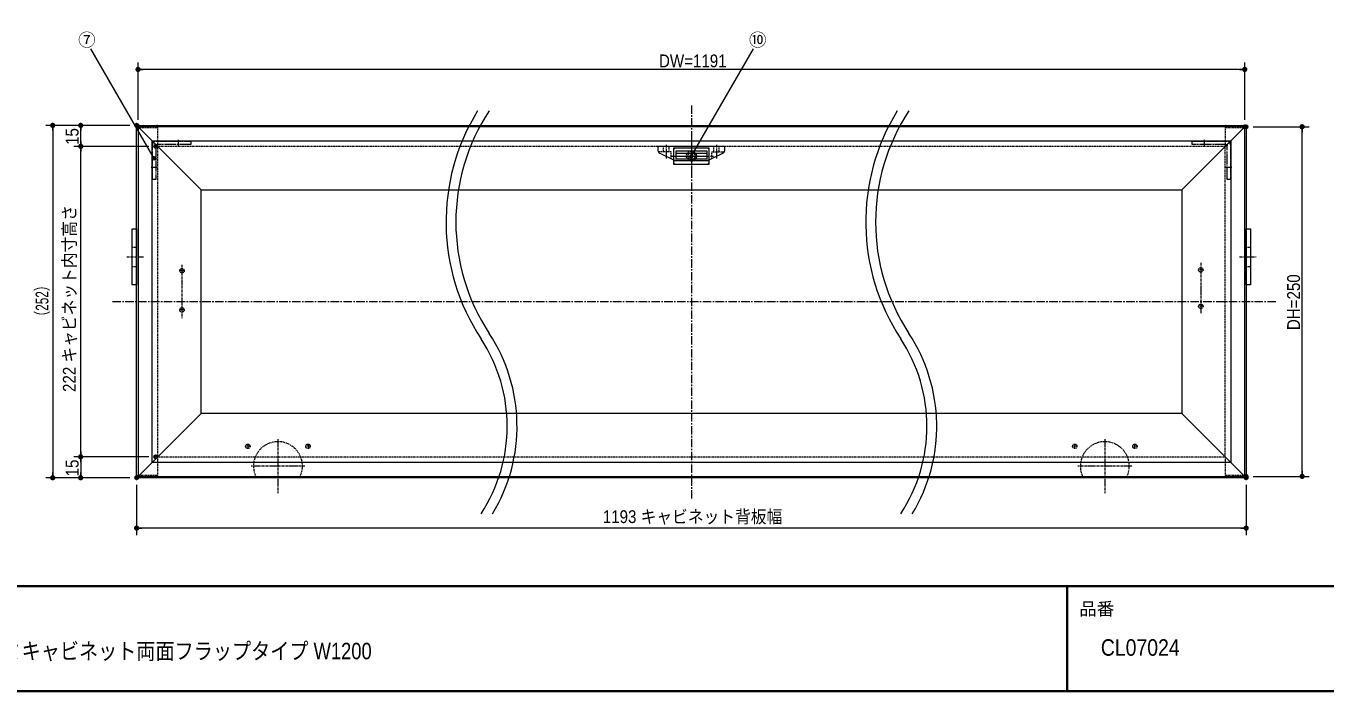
# Model space of a CAD drawing. Units: millimetres, scale not verified. Extents: x -1516 to 1516, y -761 to 761.
# Drawn here: x -916 to 13, y -692 to -217 of the extents above; entities that cross this region are included whole.
import ezdxf
from ezdxf.enums import TextEntityAlignment as Align

# ---------------------------------------------------------------- set-up
doc = ezdxf.new("R2010")
doc.units = ezdxf.units.MM
doc.header["$LTSCALE"] = 5
doc.header["$PDMODE"] = 32
doc.header["$PDSIZE"] = 2.5
for name, pattern in [('USER1', [9.172222, 5.997222, -1.058333, 1.058333, -1.058333]), ('USER2', [2.91, 1.76, -0.4, 0.35, -0.4]), ('USER3', [10.5, 8, -0.5, 0.5, -0.5, 0.5, -0.5]), ('USER4', [1.11, 0.71, -0.4])]:
    doc.linetypes.add(name, pattern=pattern)
for name, color, linetype, lineweight in [('0-0_3一般', 7, 'Continuous', 15), ('0-1_2寸法-3', 7, 'Continuous', 15), ('0-2_1図面枠', 7, 'Continuous', 20), ('0-3_2寸法-1', 7, 'Continuous', 15), ('0-4_0', 7, 'Continuous', 25)]:
    doc.layers.add(name, color=color, linetype=linetype, lineweight=lineweight)
doc.layers.add('0-5_Defpoints', color=7, linetype='Continuous')
doc.styles.add('ＭＳ Ｐゴシック', font='')
doc.styles.get('ＭＳ Ｐゴシック').set_extended_font_data('MS PGothic')

# ---------------------------------------------------------------- blocks, each defined once
blk = doc.blocks.new('グループ-10')
at = {"layer": '0-0_3一般', "linetype": 'USER3'}
for p, q in [((-1893.5, -1519.83), (-1893.5, -1508)), ((-1893.5, -1633), (-1893.5, -1519.83)), ((-1882, -1508), (-1883.6, -1506.4)), ((-1882, -1496.5), (-1757, -1496.5)), ((-1882, -1508), (-1877, -1508)), ((-1882, -1513), (-1882, -1508)), ((-1800, -1512.38), (-1800, -1491.88)), ((1822, -1496.5), (1947, -1496.5)), ((1865, -1491.88), (1865, -1512.38)), ((1942, -1508), (1947, -1508)), ((1948.6, -1506.4), (1947, -1508)), ((1947, -1508), (1947, -1513)), ((1958.5, -1508), (1958.5, -1519.83)), ((1958.5, -1519.83), (1958.5, -1633)), ((-1898.5, -1590), (-1877, -1590)), ((1942, -1590), (1963.5, -1590))]:
    blk.add_line(p, q, dxfattribs=at)
for points in [[(-1882, -1513), (-1882, -1633), (-1893.5, -1633)], [(-1757, -1496.5), (-1757, -1508), (-1877, -1508)], [(1942, -1508), (1822, -1508), (1822, -1496.5)], [(1958.5, -1633), (1947, -1633), (1947, -1513)]]:
    blk.add_lwpolyline(points, dxfattribs=at)
for centre, start, end in [((-1882, -1508), 90, 180), ((1947, -1508), 0, 90)]:
    blk.add_arc(centre, 11.5, start, end, dxfattribs=at)
blk = doc.blocks.new('グループ-11')
at = {"layer": '0-0_3一般', "linetype": 'USER2'}
for p, q in [((32.5, -1483.54), (32.5, -1596.04)), ((-57.5, -1509.5), (-57.5, -1558.4)), ((122.5, -1509.5), (122.5, -1558.4))]:
    blk.add_line(p, q, dxfattribs=at)
at = {"layer": '0-0_3一般'}
for p, q in [((152.5, -1515), (-87.5, -1515)), ((-87.5, -1515), (-87.5, -1526.69)), ((-22.5, -1531), (87.5, -1531)), ((-22.5, -1541), (-22.5, -1531)), ((87.5, -1531), (87.5, -1541)), ((152.5, -1526.69), (152.5, -1515)), ((-80.45, -1539.41), (-31.85, -1563.72)), ((-23.9, -1566), (88.9, -1566)), ((87.5, -1541), (-22.5, -1541)), ((-22.5, -1551), (-22.5, -1541)), ((87.5, -1551), (-22.5, -1551)), ((-22.5, -1561), (-22.5, -1551)), ((87.5, -1561), (-22.5, -1561)), ((87.5, -1541), (87.5, -1551)), ((87.5, -1551), (87.5, -1561)), ((145.45, -1539.41), (96.85, -1563.72))]:
    blk.add_line(p, q, dxfattribs=at)
at = {"layer": '0-0_3一般', "linetype": 'USER4'}
for p, q in [((-67, -1535), (-67, -1515)), ((-48, -1515), (-48, -1535)), ((113, -1535), (113, -1515)), ((132, -1535), (132, -1515)), ((-40, -1535), (-84.99, -1535)), ((-40, -1559.64), (-40, -1535)), ((105, -1535), (149.99, -1535)), ((105, -1559.64), (105, -1535))]:
    blk.add_line(p, q, dxfattribs=at)
at = {"layer": '0-0_3一般', "linetype": 'USER3'}
for p, q in [((-27.49, -1566), (-31.85, -1563.72)), ((-23.9, -1566), (-27.49, -1566)), ((92.49, -1566), (88.9, -1566)), ((94.82, -1564.78), (92.49, -1566))]:
    blk.add_line(p, q, dxfattribs=at)
at = {"layer": '0-0_3一般'}
for centre, start, end in [((-72.5, -1526.69), 180, 237.99462), ((137.5, -1526.69), 302.00538, 0), ((-23.9, -1551), 237.99462, 270), ((88.9, -1551), 270, 293.2663), ((88.9, -1551), 293.2663, 302.00538)]:
    blk.add_arc(centre, 15, start, end, dxfattribs=at)
blk = doc.blocks.new('グループ-12')
at = {"layer": '0-0_3一般'}
for p, q in [((-30, -1525), (-25, -1520)), ((90, -1520), (95, -1525)), ((-25, -1580), (-30, -1575)), ((90, -1580), (95, -1575)), ((-25, -1580), (-30, -1580))]:
    blk.add_line(p, q, dxfattribs=at)
at = {"layer": '0-0_3一般', "linetype": 'USER2'}
for p, q in [((32.5, -1502.46), (32.5, -1597.76)), ((-42.65, -1550), (113.25, -1550))]:
    blk.add_line(p, q, dxfattribs=at)
at = {"layer": '0-0_3一般'}
blk.add_lwpolyline([(-30, -1520), (95, -1520), (95, -1580), (-30, -1580)], close=True, dxfattribs=at)
at = {"layer": '0-0_3一般', "linetype": 'USER4'}
blk.add_circle((32.5, -1550), 18, dxfattribs=at)
at = {"layer": '0-0_3一般'}
blk.add_circle((32.5, -1550), 13, dxfattribs=at)
blk = doc.blocks.new('グループ-13')
at = {"layer": '0-0_3一般'}
for p, q in [((-1966, -1872.56), (-1966, -1810.06)), ((-1966, -1810.06), (-1950, -1810.06)), ((-1950, -1810.06), (-1950, -1872.56)), ((2015, -1810.06), (2031, -1810.06)), ((2015, -1872.56), (2015, -1810.06)), ((2031, -1810.06), (2031, -1872.56)), ((-1966, -1947.56), (-1966, -1872.56)), ((-1950, -1872.56), (-1950, -1947.56)), ((2015, -1947.56), (2015, -1872.56)), ((2031, -1872.56), (2031, -1947.56)), ((-1966, -2010.06), (-1966, -1947.56)), ((-1950, -1947.56), (-1950, -2010.06)), ((2015, -2010.06), (2015, -1947.56)), ((2031, -1947.56), (2031, -2010.06)), ((-1950, -2010.06), (-1966, -2010.06)), ((2031, -2010.06), (2015, -2010.06))]:
    blk.add_line(p, q, dxfattribs=at)
at = {"layer": '0-0_3一般', "linetype": 'USER4'}
for p, q in [((-1966, -1875.06), (-1950, -1875.06)), ((2015, -1875.06), (2031, -1875.06)), ((-1966, -1945.06), (-1950, -1945.06)), ((2015, -1945.06), (2031, -1945.06))]:
    blk.add_line(p, q, dxfattribs=at)
at = {"layer": '0-0_3一般', "linetype": 'USER2'}
for p, q in [((-1985.56, -1910.06), (-1926.06, -1910.06)), ((1991.06, -1910.06), (2050.56, -1910.06))]:
    blk.add_line(p, q, dxfattribs=at)
blk = doc.blocks.new('グループ-14')
at = {"layer": '0-0_3一般'}
for centre, radius, start, end in [((-85.33, -1785.75), 758.99, 148.37388, 213.34808), ((-85.33, -1785.75), 723.99, 146.65192, 213.34808), ((-1194.62, -2515.75), 568.95, 326.65192, 33.34808), ((-1194.62, -2515.75), 603.95, 328.81076, 33.34808)]:
    blk.add_arc(centre, radius, start, end, dxfattribs=at)
blk = doc.blocks.new('グループ-15')
at = {"layer": '0-0_3一般'}
for centre, radius, start, end in [((1414.67, -1785.75), 758.99, 148.37388, 213.34808), ((1414.67, -1785.75), 723.99, 146.65192, 213.34808), ((305.38, -2515.75), 568.95, 326.65192, 33.34808), ((305.38, -2515.75), 603.95, 328.81076, 33.34808)]:
    blk.add_arc(centre, radius, start, end, dxfattribs=at)
blk = doc.blocks.new('グループ-16')
at = {"layer": '0-0_3一般', "linetype": 'USER1'}
for p, q in [((32.5, -1368.51), (32.5, -2778.51)), ((-2036.4, -2070), (2123.6, -2070))]:
    blk.add_line(p, q, dxfattribs=at)
at = {"layer": '0-0_3一般'}
for p, q in [((-1947.5, -1440), (-1877.5, -1440)), ((1942.5, -1440), (2012.5, -1440)), ((-1950, -1448), (-1950, -1442.5)), ((-1950, -2692), (-1950, -1448)), ((-1945, -1445), (-1895, -1495)), ((1942.5, -1448), (1940, -1448)), ((2010, -1445), (1960, -1495)), ((2010, -2695), (2010, -1445)), ((2015, -1448), (2015, -2692)), ((-1895, -1495), (-1720, -1670)), ((-1875, -1515), (-1875, -1512.5)), ((1960, -1495), (1785, -1670)), ((1940, -1512.5), (1940, -1515)), ((-1720, -2470), (-1720, -1670)), ((-1720, -2470), (-1895, -2645)), ((1785, -2470), (1960, -2645)), ((-1895, -2645), (-1945, -2695)), ((-1875, -2627.5), (-1875, -2625)), ((1940, -2625), (1940, -2627.5)), ((1960, -2645), (2010, -2695)), ((1940, -2692), (1942.5, -2692)), ((2012.5, -2692), (2015, -2692)), ((2015, -2692), (2015, -2697.5)), ((-1877.5, -2700), (-1947.5, -2700)), ((-1524.52, -2695), (-1365.48, -2695)), ((-1365.48, -2695), (2010, -2695)), ((1940, -2697.5), (1940, -2700)), ((2012.5, -2700), (1942.5, -2700))]:
    blk.add_line(p, q, dxfattribs=at)
at = {"layer": '0-0_3一般', "linetype": 'USER4'}
for p, q in [((-1947.5, -1448), (-1950, -1448)), ((-1947.5, -1448), (-1877.5, -1448)), ((-1875, -1448), (-1877.5, -1448)), ((-1875, -1442.5), (-1875, -1512.5)), ((1940, -1442.5), (1940, -1512.5)), ((1942.5, -1448), (2012.5, -1448)), ((-1875, -1515), (-1875, -2125)), ((1940, -1515), (-1875, -1515)), ((1940, -2125), (1940, -1515)), ((-1875, -2125), (-1875, -2625)), ((1940, -2625), (1940, -2125)), ((-1875, -2625), (1940, -2625)), ((-1875, -2627.5), (-1875, -2697.5)), ((1940, -2627.5), (1940, -2697.5)), ((-1877.5, -2692), (-1947.5, -2692)), ((-1877.5, -2692), (-1875, -2692)), ((2012.5, -2692), (1942.5, -2692))]:
    blk.add_line(p, q, dxfattribs=at)
at = {"layer": '0-0_3一般', "linetype": 'USER2'}
for p, q in [((-1788, -1939.21), (-1788, -2129.21)), ((-1788, -1951.2), (-1788, -1968.8)), ((1853, -1931.46), (1853, -2111.46)), ((1853, -1948.2), (1853, -1965.8)), ((-1779.2, -1960), (-1796.8, -1960)), ((1861.8, -1957), (1844.2, -1957)), ((1861.8, -2087), (1844.2, -2087)), ((1853, -2078.2), (1853, -2095.8)), ((-1779.2, -2100), (-1796.8, -2100)), ((-1788, -2091.2), (-1788, -2108.8)), ((-1543.7, -2587.5), (-1561.3, -2587.5)), ((-1552.5, -2578.7), (-1552.5, -2596.3)), ((-1445, -2562.25), (-1445, -2754.75)), ((-1328.7, -2587.5), (-1346.3, -2587.5)), ((-1337.5, -2578.7), (-1337.5, -2596.3)), ((1411.3, -2587.5), (1393.7, -2587.5)), ((1402.5, -2596.3), (1402.5, -2578.7)), ((1510, -2562.25), (1510, -2754.75)), ((1626.3, -2587.5), (1608.7, -2587.5)), ((1617.5, -2596.3), (1617.5, -2578.7)), ((-1348.75, -2658.5), (-1541.25, -2658.5)), ((1606.25, -2658.5), (1413.75, -2658.5))]:
    blk.add_line(p, q, dxfattribs=at)
at = {"layer": '0-0_3一般'}
for points in [[(-1875, -1442.5), (-1875, -1440), (1940, -1440), (1940, -1442.5)], [(2010, -1445), (-1945, -1445), (-1945, -2695), (-1524.52, -2695)], [(2015, -1442.5), (2015, -1448), (2012.5, -1448)], [(-1720, -1670), (1785, -1670), (1785, -2470), (-1720, -2470)], [(-1950, -2697.5), (-1950, -2692), (-1947.5, -2692)], [(1940, -2700), (-1875, -2700), (-1875, -2697.5)]]:
    blk.add_lwpolyline(points, dxfattribs=at)
blk.add_lwpolyline([(-1895, -1495), (1960, -1495), (1960, -2645), (-1895, -2645)], close=True, dxfattribs=at)
at = {"layer": '0-0_3一般', "linetype": 'USER4'}
for centre in [(1853, -1957), (-1788, -1960), (1853, -2087), (-1788, -2100), (-1552.5, -2587.5), (-1337.5, -2587.5), (1402.5, -2587.5), (1617.5, -2587.5)]:
    blk.add_circle(centre, 8, dxfattribs=at)
at = {"layer": '0-0_3一般'}
for centre, start, end in [((-1947.5, -1442.5), 90, 180), ((-1877.5, -1442.5), 0, 90), ((1942.5, -1442.5), 90, 180), ((2012.5, -1442.5), 0, 90), ((-1947.5, -2697.5), 180, 270), ((-1877.5, -2697.5), 270, 0), ((1942.5, -2697.5), 180, 270), ((2012.5, -2697.5), 270, 0)]:
    blk.add_arc(centre, 2.5, start, end, dxfattribs=at)
at = {"layer": '0-0_3一般', "linetype": 'USER4'}
for centre, start, end in [((-1445, -2658.5), 0, 204.65434), ((1510, -2658.5), 335.34566, 180), ((1510, -2658.5), 335.34566, 180), ((1510, -2658.5), 335.34566, 180), ((-1445, -2658.5), 335.34566, 0), ((1510, -2658.5), 180, 204.65434)]:
    blk.add_arc(centre, 87.5, start, end, dxfattribs=at)
at = {"layer": '0-0_3一般'}
for name in ['グループ-14', 'グループ-15', 'グループ-11', 'グループ-10', 'グループ-12', 'グループ-13']:
    blk.add_blockref(name, (0, 0), dxfattribs=at)
blk = doc.blocks.new('グループ-35')
at = {"layer": '0-2_1図面枠', "lineweight": 35}
for p, q in [((-5000, -3087.5), (5000, -3087.5)), ((1375, -3087.5), (1375, -3462.5))]:
    blk.add_line(p, q, dxfattribs=at)
blk.add_lwpolyline([(-5000, 3462.5), (5000, 3462.5), (5000, -3462.5), (-5000, -3462.5)], close=True, dxfattribs=at)
blk = doc.blocks.new('図面枠')
at = {"layer": '0-2_1図面枠'}
blk.add_blockref('グループ-35', (0, 0), dxfattribs=at)
at = {"layer": '0-2_1図面枠', "style": 'ＭＳ Ｐゴシック'}
blk.add_text('品番', height=45.86, dxfattribs=at).set_placement((1418.53, -3205.26), align=Align.BOTTOM_LEFT)
blk = doc.blocks.new('_Dot')
at = {"layer": '0-4_0'}
blk.add_line((-2.5, 0), (-5, 0), dxfattribs=at)
for points in [[(0, 0), (-2.5, 0), (-2.48, 0.313)], [(0, 0), (-2.48, -0.313), (-2.5, 0)], [(0, 0), (-2.48, 0.313), (-2.421, 0.622)], [(0, 0), (-2.421, -0.622), (-2.48, -0.313)], [(0, 0), (-2.421, 0.622), (-2.324, 0.92)], [(0, 0), (-2.324, -0.92), (-2.421, -0.622)], [(0, 0), (-2.324, 0.92), (-2.191, 1.204)], [(0, 0), (-2.191, -1.204), (-2.324, -0.92)], [(0, 0), (-2.191, 1.204), (-2.023, 1.469)], [(0, 0), (-2.023, -1.469), (-2.191, -1.204)], [(0, 0), (-2.023, 1.469), (-1.822, 1.711)], [(0, 0), (-1.822, -1.711), (-2.023, -1.469)], [(0, 0), (-1.822, 1.711), (-1.594, 1.926)], [(0, 0), (-1.594, -1.926), (-1.822, -1.711)], [(0, 0), (-1.594, 1.926), (-1.34, 2.111)], [(0, 0), (-1.34, -2.111), (-1.594, -1.926)], [(0, 0), (-1.34, 2.111), (-1.064, 2.262)], [(0, 0), (-1.064, -2.262), (-1.34, -2.111)], [(0, 0), (-1.064, 2.262), (-0.773, 2.378)], [(0, 0), (-0.773, -2.378), (-1.064, -2.262)], [(0, 0), (-0.773, 2.378), (-0.468, 2.456)], [(0, 0), (-0.468, -2.456), (-0.773, -2.378)], [(0, 0), (-0.468, 2.456), (-0.157, 2.495)], [(0, 0), (-0.157, -2.495), (-0.468, -2.456)], [(0, 0), (-0.157, 2.495), (0.157, 2.495)], [(0, 0), (0.157, -2.495), (-0.157, -2.495)], [(0, 0), (0.157, 2.495), (0.468, 2.456)], [(0, 0), (0.468, 2.456), (0.773, 2.378)], [(0, 0), (0.773, 2.378), (1.064, 2.262)], [(0, 0), (1.064, 2.262), (1.34, 2.111)], [(0, 0), (1.34, 2.111), (1.594, 1.926)], [(0, 0), (1.594, 1.926), (1.822, 1.711)], [(0, 0), (1.822, 1.711), (2.023, 1.469)], [(0, 0), (2.023, 1.469), (2.191, 1.204)], [(0, 0), (2.191, 1.204), (2.324, 0.92)], [(0, 0), (2.324, 0.92), (2.421, 0.622)], [(0, 0), (2.421, 0.622), (2.48, 0.313)], [(0, 0), (2.48, 0.313), (2.5, 0)], [(0, 0), (0.468, -2.456), (0.157, -2.495)], [(0, 0), (0.773, -2.378), (0.468, -2.456)], [(0, 0), (1.064, -2.262), (0.773, -2.378)], [(0, 0), (1.34, -2.111), (1.064, -2.262)], [(0, 0), (1.594, -1.926), (1.34, -2.111)], [(0, 0), (1.822, -1.711), (1.594, -1.926)], [(0, 0), (2.023, -1.469), (1.822, -1.711)], [(0, 0), (2.191, -1.204), (2.023, -1.469)], [(0, 0), (2.324, -0.92), (2.191, -1.204)], [(0, 0), (2.421, -0.622), (2.324, -0.92)], [(0, 0), (2.48, -0.313), (2.421, -0.622)], [(0, 0), (2.5, 0), (2.48, -0.313)]]:
    blk.add_solid(points, dxfattribs=at)

msp = doc.modelspace()

# ---------------------------------------------------------------- hatches: boundary and pattern name
at = {"layer": '0-1_2寸法-3'}
for points in [[(-823.002, -311.6, 1), (-825.505, -311.6, 1)], [(-439.239, -310.2, 1), (-441.742, -310.2, 1)]]:
    msp.add_hatch(color=256, dxfattribs=at).paths.add_polyline_path(points)

# ---------------------------------------------------------------- linework, layer by layer
for p, q in [((-824.253, -311.6), (-869.52, -233.196)), ((-440.49, -310.2), (-396.032, -233.196))]:
    msp.add_line(p, q, dxfattribs=at)
for centre in [(-824.253, -311.6), (-440.49, -310.2)]:
    msp.add_circle(centre, 1.252, dxfattribs=at)
at = {"layer": '0-3_2寸法-1'}
for p, q in [((-835.875, -284), (-835.875, -243)), ((-48.627, -248), (-832.123, -248)), ((-44.875, -284), (-44.875, -243)), ((-881.875, -288), (-901.875, -288)), ((-841.875, -288), (-881.875, -288)), ((-896.875, -291.752), (-896.875, -536.248)), ((-876.875, -299.248), (-876.875, -291.752)), ((-38.875, -289), (1.125, -289)), ((-3.875, -535.248), (-3.875, -292.752)), ((-828.275, -303), (-881.875, -303)), ((-828.275, -303), (-881.875, -303)), ((-876.875, -521.248), (-876.875, -306.752)), ((-828.275, -525), (-881.875, -525)), ((-828.275, -525), (-881.875, -525)), ((-876.875, -528.752), (-876.875, -536.248)), ((-881.875, -540), (-901.875, -540)), ((-841.875, -540), (-881.875, -540)), ((-836.875, -545), (-836.875, -581)), ((-43.875, -545), (-43.875, -581)), ((-38.875, -539), (1.125, -539)), ((-47.627, -576), (-833.123, -576))]:
    msp.add_line(p, q, dxfattribs=at)
at = {"layer": '0-5_Defpoints'}
for p in [(-835.875, -248), (-876.875, -288), (-836.875, -288), (-835.875, -289), (-44.875, -289), (-43.875, -289), (-3.875, -289), (-876.875, -303), (-823.275, -303), (-823.275, -525), (-896.875, -540), (-876.875, -540), (-836.875, -540), (-836.875, -540), (-43.875, -539), (-43.875, -540), (-836.875, -576)]:
    msp.add_point(p, dxfattribs=at)

# ---------------------------------------------------------------- block references
at = {"layer": '0-0_3一般', "xscale": 0.2, "yscale": 0.2}
msp.add_blockref('グループ-16', (-446.875, 0), dxfattribs=at)
at = {"layer": '0-2_1図面枠', "xscale": 0.2, "yscale": 0.2}
msp.add_blockref('図面枠', (-446.875, 0), dxfattribs=at)
at = {"layer": '0-3_2寸法-1', "xscale": 0.7503418, "yscale": 0.7503418}
for p, rotation in [((-835.875, -248), 180), ((-896.875, -288), 90), ((-876.875, -288), 90), ((-3.875, -289), 90), ((-876.875, -303), 270), ((-876.875, -303), 90), ((-876.875, -525), 270), ((-876.875, -525), 90), ((-896.875, -540), 270), ((-876.875, -540), 270), ((-3.875, -539), 270), ((-836.875, -576), 180)]:
    msp.add_blockref('_Dot', p, dxfattribs=dict(at, rotation=rotation))
for p in [(-44.875, -248), (-43.875, -576)]:
    msp.add_blockref('_Dot', p, dxfattribs=at)

# ---------------------------------------------------------------- texts
at = {"layer": '0-1_2寸法-3', "style": 'ＭＳ Ｐゴシック'}
for s, p in [('⑦', (-878.714, -234.182)), ('⑩', (-399.227, -234.182))]:
    msp.add_text(s, height=9.164, dxfattribs=at).set_placement(p, align=Align.BOTTOM_LEFT)
at = {"layer": '0-2_1図面枠', "style": 'ＭＳ Ｐゴシック'}
for s, width, p in [('アルミキャビネット両面フラップタイプ W1200', 0.85, (-960.114, -673.349)), ('CL07024', 0.9, (-147.745, -670.816))]:
    msp.add_text(s, height=11.79, dxfattribs=dict(at, width=width)).set_placement(p, align=Align.BOTTOM_LEFT)
at = {"layer": '0-3_2寸法-1', "style": 'ＭＳ Ｐゴシック', "width": 0.9}
for s, height, p in [('DW=1191', 9.171, (-463.55, -249.24)), ('1193 キャビネット背板幅', 9.164, (-503.677, -575.151))]:
    msp.add_text(s, height=height, dxfattribs=at).set_placement(p, align=Align.BOTTOM_LEFT)
at = {"layer": '0-3_2寸法-1', "style": 'ＭＳ Ｐゴシック'}
for s, height, width, p in [('15', 9.164, 0.9, (-875.635, -301.982)), ('222 キャビネット内寸高さ', 9.171, 0.9, (-877.679, -478.65)), ('DH=250', 9.171, 0.9, (-2.635, -434.414)), ('（252）', 9.171, 0.7, (-897.171, -429.344)), ('15', 9.164, 0.9, (-875.635, -538.982))]:
    msp.add_text(s, height=height, rotation=90, dxfattribs=dict(at, width=width)).set_placement(p, align=Align.BOTTOM_LEFT)

doc.saveas('drawing.dxf')
